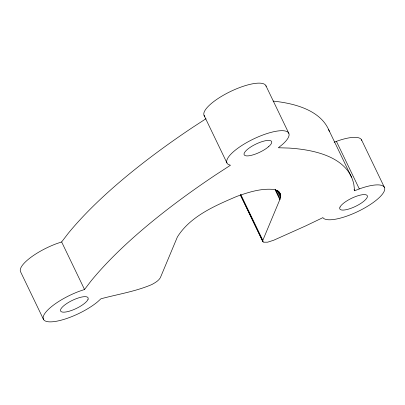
<?xml version="1.0" encoding="UTF-8"?>
<svg xmlns="http://www.w3.org/2000/svg" width="405" height="405" viewBox="0 0 405 405"><rect width="100%" height="100%" fill="white"/><g stroke="black" fill="none" stroke-linecap="round" stroke-linejoin="round"><path stroke-width="0.61" d="M262.769 241.486L262.825 240.327L279.85 199.559C283.09 193.975 277.182 188.927 271.735 189.302C259.726 188.608 248.007 192.436 236.829 196.39C215.111 205.694 190.309 216.199 177.355 237.031L160.304 277.81C158.38 280.959 155.009 282.791 151.87 284.518C135.66 291.499 117.901 294.217 100.931 298.794L97.716 301.735A34.298 10.14 -25.7 0 1 44.95 320.821A34.298 10.14 -25.7 0 1 79.274 291.286L84.529 289.499L91.135 280.873A381.201 112.722 -25.7 0 1 215.546 174.95L230.45 165.26L228.283 164.425A34.298 10.14 -25.7 0 1 263.468 134.779A34.298 10.14 -25.7 0 1 282.113 144.742L278.336 147.754L289.064 148.073A381.201 112.722 -25.7 0 1 353.899 184.807L354.583 190.755L360.409 188.512A34.298 10.14 -25.7 0 1 384.674 189.773A34.298 10.14 -25.7 0 1 355.777 212.493A34.298 10.14 -25.7 0 1 323.068 217.87L322.912 217.642L305.572 225.955L273.709 240.231L267.685 242.18L263.62 242.215L262.769 241.486L240.428 195.068M43.497 319.413L20.614 271.861A34.298 10.14 -25.7 0 1 56.391 243.734L61.641 241.947L68.253 233.32A381.201 112.722 -25.7 0 1 192.664 127.398L206.023 118.711M334.14 142.221L337.527 140.96A34.298 10.14 -25.7 0 1 361.746 140.378M361.503 139.786L384.385 187.338M336.418 141.36L359.306 188.912M328.632 129.63L351.515 177.182M354.036 189.621L354.583 190.755M265.938 85.784L288.821 133.336M279.379 191.985L280.468 194.248M279.035 191.935L280.67 195.331M277.663 190.274L280.66 196.501M276.909 190.401L280.452 197.756M275.405 189.474L280.037 199.098M275.218 189.935L279.85 199.559M204.064 115.4L226.952 162.952M240.757 194.476L262.825 240.327M240.474 194.921L263.083 241.906M61.641 241.947L84.529 289.499M204.834 116.443A34.298 10.14 -25.7 0 1 229.848 91.819A34.298 10.14 -25.7 0 1 266.141 86.392M273.127 101.103A381.201 112.722 -25.7 0 1 329.331 131.316M88.032 299.3L87.87 299.68A15.238 4.506 -25.7 0 1 86.265 301.811L84.726 303.224A15.238 4.506 -25.7 0 1 61.282 311.703A15.238 4.506 -25.7 0 1 76.53 298.581L79.061 297.726A15.238 4.506 -25.7 0 1 82.858 296.84L83.531 296.749A15.238 4.506 -25.7 0 1 88.032 299.3M340.018 207.077L339.851 207.451A15.238 4.506 -25.7 0 0 351.069 208.276A15.238 4.506 -25.7 0 0 367.138 197.473A15.238 4.506 -25.7 0 0 356.597 196.197L355.742 196.506A15.238 4.506 -25.7 0 0 340.018 207.077M268.652 146.635L266.819 148.083A15.238 4.506 -25.7 0 1 263.103 150.483L262.288 150.944A15.238 4.506 -25.7 0 1 249.141 155.753L248.483 155.834A15.238 4.506 -25.7 0 1 245.789 155.773L244.731 155.378A15.238 4.506 -25.7 0 1 260.369 142.206A15.238 4.506 -25.7 0 1 268.652 146.635"/></g></svg>
